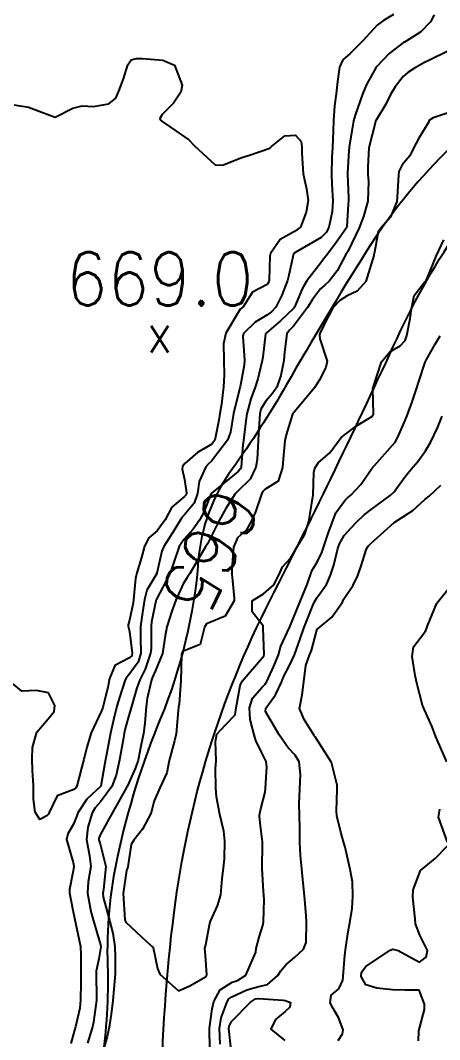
# Model space of a CAD drawing. Header units: metres. Extents: x 298520 to 308411, y 7433745 to 7450750.
# Drawn here: x 300555.4 to 300586.7, y 7446153.8 to 7446230 of the extents above; entities that cross this region are included whole.
import ezdxf
from ezdxf.enums import TextEntityAlignment as Align

# ---------------------------------------------------------------- set-up
doc = ezdxf.new("R2010")
doc.units = ezdxf.units.M
doc.header["$LTSCALE"] = 10
for name, color, linetype in [('Cotas', 45, 'Continuous'), ('Curvas de Nivel 1m', 11, 'Continuous'), ('Curvas de Nivel 5m', 15, 'Continuous'), ('Hidrografia', 140, 'Continuous'), ('Pontos Cotados', 45, 'Continuous')]:
    doc.layers.add(name, color=color, linetype=linetype)
doc.styles.add('Style-STANDARD', font='STANDARD.shx')

# ---------------------------------------------------------------- blocks, each defined once
blk = doc.blocks.new('ELVTXT_20')
at = {"layer": 'Pontos Cotados', "linetype": 'Continuous', "style": 'Style-STANDARD'}
for s, height, p in [('669.0', 4, (0, 4)), ('x', 3, (0, 0))]:
    blk.add_text(s, height=height, dxfattribs=at).set_placement(p, align=Align.MIDDLE_CENTER)

msp = doc.modelspace()

# ---------------------------------------------------------------- linework, layer by layer
at = {"layer": 'Curvas de Nivel 1m', "flags": 128}
for points, elevation in [([(300583.304, 7446230.448), (300582.537, 7446229.987), (300582.065, 7446229.643), (300580.999, 7446228.476), (300580.043, 7446227.527), (300579.493, 7446227.041), (300579.255, 7446226.498), (300579.091, 7446225.425), (300578.997, 7446224.5), (300578.885, 7446223.611), (300578.801, 7446222.502), (300578.773, 7446221.704), (300578.721, 7446220.502), (300578.691, 7446219.764), (300578.653, 7446218.503), (300578.677, 7446217.751), (300578.743, 7446216.502), (300578.708, 7446215.695), (300578.458, 7446214.504), (300578.258, 7446214.127), (300577.875, 7446213.767), (300575.976, 7446212.65), (300575.863, 7446212.593), (300575.832, 7446212.572), (300575.812, 7446212.541), (300575.459, 7446210.932), (300575.355, 7446210.545), (300574.936, 7446209.439), (300574.48, 7446208.553), (300574.174, 7446208.192), (300573.807, 7446207.943), (300572.933, 7446207.437), (300572.073, 7446206.577), (300572.013, 7446206.355), (300572.143, 7446204.576), (300572.115, 7446204.221), (300571.815, 7446202.579), (300571.801, 7446202.521), (300571.74, 7446202.313), (300571.332, 7446200.586), (300571.097, 7446199.195), (300570.869, 7446198.592), (300569.677, 7446197.03), (300569.46, 7446196.827), (300569.24, 7446196.614), (300568.763, 7446195.518), (300568.632, 7446194.62), (300568.386, 7446193.879), (300567.628, 7446192.986), (300567.456, 7446192.802), (300567.351, 7446192.634), (300566.926, 7446191.951), (300566.105, 7446190.652), (300565.961, 7446190.291), (300565.588, 7446188.66), (300565.573, 7446188.628), (300564.838, 7446187.389), (300564.651, 7446186.669), (300564.5, 7446185.714), (300564.352, 7446184.672), (300564.35, 7446183.842), (300564.378, 7446182.671), (300564.183, 7446181.986), (300563.487, 7446181.04), (300563.309, 7446180.857), (300563.215, 7446180.683), (300562.788, 7446179.362), (300562.599, 7446178.689), (300562.365, 7446177.77), (300562.105, 7446176.693), (300561.806, 7446175.093), (300561.735, 7446174.705), (300561.684, 7446174.431), (300561.389, 7446172.71), (300560.337, 7446171.757), (300559.68, 7446170.727), (300559.592, 7446170.496), (300559.354, 7446169.869), (300558.933, 7446169.148), (300558.823, 7446168.735), (300559.317, 7446167.008), (300559.38, 7446166.729), (300559.379, 7446166.663), (300559.308, 7446166.263), (300559.051, 7446164.977), (300559.057, 7446164.732), (300559.275, 7446163.565), (300559.439, 7446162.728), (300559.497, 7446162.491), (300559.87, 7446160.724), (300559.895, 7446160.065), (300559.886, 7446158.723), (300559.899, 7446158.036), (300559.879, 7446156.723), (300559.809, 7446156.102), (300559.504, 7446154.727), (300559.434, 7446154.462), (300559.154, 7446153.48)], 667), ([(300586.335, 7446230.416), (300586.068, 7446229.9), (300585.347, 7446229.14), (300584.23, 7446228.438), (300584.113, 7446228.379), (300584.052, 7446228.344), (300582.961, 7446227.534), (300582.034, 7446226.553), (300581.964, 7446226.461), (300581.272, 7446225.213), (300580.979, 7446224.475), (300580.414, 7446222.91), (300580.291, 7446222.485), (300579.978, 7446220.505), (300579.976, 7446220.49), (300579.959, 7446220.254), (300579.855, 7446218.57), (300579.852, 7446218.491), (300579.915, 7446216.73), (300579.93, 7446216.506), (300579.926, 7446216.49), (300579.909, 7446216.254), (300579.803, 7446214.572), (300579.774, 7446214.491), (300578.999, 7446213.372), (300578.343, 7446212.505), (300578.137, 7446212.231), (300577.856, 7446211.868), (300576.819, 7446210.525), (300576.454, 7446209.91), (300575.876, 7446208.539), (300575.812, 7446208.443), (300574.831, 7446207.521), (300573.794, 7446206.637), (300573.753, 7446206.601), (300573.722, 7446206.561), (300573.518, 7446204.811), (300573.477, 7446204.563), (300573.138, 7446203.177), (300572.945, 7446202.568), (300572.621, 7446201.685), (300572.317, 7446200.574), (300572.237, 7446200.053), (300572.061, 7446198.576), (300572.026, 7446198.24), (300571.891, 7446196.578), (300571.828, 7446196.422), (300571.67, 7446196.261), (300569.653, 7446194.61), (300569.072, 7446193.175), (300568.78, 7446192.618), (300568.31, 7446191.929), (300567.608, 7446191.171), (300567.259, 7446190.635), (300566.839, 7446189.386), (300566.57, 7446188.645), (300565.553, 7446186.707), (300565.538, 7446186.675), (300565.19, 7446185.01), (300565.15, 7446184.664), (300565.151, 7446183.021), (300565.116, 7446182.664), (300564.7, 7446181.458), (300564.318, 7446180.672), (300564.082, 7446180.066), (300563.677, 7446178.678), (300563.628, 7446178.501), (300563.444, 7446177.826), (300563.198, 7446176.92), (300563.142, 7446176.683), (300563.077, 7446176.333), (300562.78, 7446174.689), (300562.541, 7446173.548), (300562.213, 7446172.698), (300561.371, 7446171.537), (300560.977, 7446171.103), (300560.755, 7446170.716), (300560.413, 7446169.659), (300560.312, 7446168.72), (300560.544, 7446167.498), (300560.642, 7446166.717), (300560.452, 7446165.568), (300560.406, 7446164.719), (300560.648, 7446163.341), (300560.811, 7446162.715), (300561.249, 7446161.275), (300561.379, 7446160.843), (300561.389, 7446160.708), (300561.234, 7446159.801), (300561.052, 7446158.885), (300561.037, 7446158.712), (300561.063, 7446156.843), (300561.056, 7446156.711), (300560.835, 7446155.054), (300560.757, 7446154.714), (300560.39, 7446153.482)], 666), ([(300554.9, 7446223.694), (300555.99, 7446223.506), (300557.983, 7446222.75), (300559.299, 7446223.427), (300559.992, 7446223.618), (300560.839, 7446223.565), (300561.993, 7446223.75), (300562.511, 7446224.181), (300562.749, 7446224.693), (300563.079, 7446225.627), (300563.404, 7446226.686), (300563.665, 7446227.055), (300564.038, 7446227.157), (300564.521, 7446227.156), (300566.037, 7446227.025), (300566.914, 7446226.641), (300567.489, 7446225.157), (300567.389, 7446224.636), (300566.839, 7446223.797), (300565.986, 7446222.967), (300565.813, 7446222.653), (300565.86, 7446222.53), (300565.981, 7446222.432), (300566.612, 7446222.008), (300567.967, 7446221.068), (300568.407, 7446220.626), (300569.942, 7446219.189), (300570.503, 7446219.163), (300571.95, 7446219.737), (300572.595, 7446219.932), (300573.961, 7446220.42), (300574.054, 7446220.467), (300574.159, 7446220.558), (300575.166, 7446221.353), (300575.972, 7446221.403), (300576.378, 7446220.945), (300576.435, 7446220.533), (300576.424, 7446220.065), (300576.541, 7446218.531), (300576.791, 7446217.396), (300576.896, 7446216.525), (300576.764, 7446215.663), (300576.342, 7446214.533), (300575.88, 7446214.204), (300574.81, 7446213.614), (300574.085, 7446212.558), (300574.049, 7446212.37), (300573.996, 7446210.558), (300573.968, 7446210.432), (300573.838, 7446210.252), (300572.734, 7446209.666), (300572.035, 7446208.578), (300571.914, 7446208.477), (300571.811, 7446208.39), (300570.758, 7446206.596), (300570.575, 7446205.805), (300570.602, 7446204.597), (300570.614, 7446203.459), (300570.563, 7446202.598), (300570.412, 7446201.282), (300570.296, 7446200.601), (300570.211, 7446200.107), (300569.923, 7446198.607), (300569.69, 7446198.298), (300568.626, 7446197.678), (300567.675, 7446196.865), (300567.505, 7446196.633), (300567.478, 7446196.44), (300567.663, 7446195.656), (300567.799, 7446194.629), (300567.77, 7446194.51), (300567.649, 7446194.394), (300566.7, 7446193.581), (300566.204, 7446192.651), (300565.615, 7446191.821), (300564.987, 7446191.288), (300564.664, 7446190.669), (300564.446, 7446189.815), (300564.077, 7446188.675), (300563.982, 7446188.263), (300563.827, 7446186.677), (300563.801, 7446186.427), (300563.537, 7446185.132), (300563.432, 7446184.783), (300563.435, 7446184.681), (300563.527, 7446184.298), (300563.741, 7446182.678), (300563.701, 7446182.478), (300563.499, 7446182.29), (300562.439, 7446181.745), (300562.028, 7446180.695), (300561.939, 7446180.232), (300561.565, 7446178.699), (300561.542, 7446178.609), (300561.449, 7446178.357), (300560.664, 7446176.712), (300560.342, 7446175.636), (300560.12, 7446174.723), (300559.975, 7446174.153), (300559.607, 7446172.728), (300559.525, 7446172.585), (300559.38, 7446172.471), (300558.131, 7446171.987), (300557.532, 7446170.748), (300557.479, 7446170.632), (300557.36, 7446170.505), (300556.833, 7446170.233), (300556.468, 7446170.763), (300556.362, 7446171.754), (300556.342, 7446172.766), (300556.288, 7446173.878), (300556.248, 7446174.767), (300556.276, 7446175.622), (300556.597, 7446176.763), (300557.443, 7446177.761), (300557.889, 7446178.305), (300557.95, 7446178.745), (300557.467, 7446179.701), (300556.586, 7446179.875), (300555.473, 7446179.835), (300554.32, 7446180.792)], 668), ([(300587.992, 7446223.28), (300586.272, 7446222.702), (300585.984, 7446222.524), (300585.942, 7446222.462), (300585.925, 7446222.421), (300585.194, 7446221.198), (300584.8, 7446220.432), (300584.51, 7446219.879), (300583.944, 7446219.206), (300583.688, 7446218.691), (300583.658, 7446218.443), (300583.575, 7446216.785), (300583.54, 7446216.444), (300583.075, 7446215.268), (300582.343, 7446214.455), (300582.147, 7446214.191), (300581.865, 7446212.655), (300581.827, 7446212.461), (300581.821, 7446212.419), (300581.231, 7446210.469), (300580.572, 7446209.739), (300579.826, 7446209.385), (300579.279, 7446209.038), (300578.754, 7446208.501), (300578.434, 7446207.877), (300577.794, 7446206.652), (300577.758, 7446206.511), (300577.788, 7446206.179), (300578.341, 7446204.504), (300578.229, 7446204.034), (300577.749, 7446203.115), (300577.375, 7446202.516), (300575.723, 7446200.54), (300575.25, 7446198.994), (300575.171, 7446198.545), (300575.035, 7446197.191), (300574.997, 7446196.547), (300574.671, 7446195.542), (300573.656, 7446194.916), (300573.489, 7446194.727), (300573.411, 7446194.562), (300572.96, 7446193.24), (300572.672, 7446192.57), (300572.286, 7446191.903), (300571.61, 7446191.281), (300571.32, 7446190.584), (300571.2, 7446188.972), (300571.205, 7446188.594), (300571.378, 7446186.769), (300571.379, 7446186.592), (300570.706, 7446185.434), (300569.537, 7446184.97), (300569.294, 7446184.853), (300569.138, 7446184.614), (300568.814, 7446183.316), (300567.505, 7446182.782), (300567.466, 7446182.668), (300567.456, 7446182.631), (300567.436, 7446182.565), (300567.377, 7446180.632), (300567.247, 7446178.842), (300567.215, 7446178.634), (300567.184, 7446178.368), (300567.039, 7446176.636), (300566.901, 7446176.111), (300566.516, 7446174.643), (300566.326, 7446173.719), (300565.836, 7446172.653), (300565.372, 7446171.618), (300565.179, 7446170.848), (300565.122, 7446170.662), (300564.513, 7446169.507), (300563.852, 7446168.675), (300563.672, 7446168.342), (300563.401, 7446166.679), (300563.376, 7446166.615), (300563.31, 7446166.42), (300563.068, 7446164.683), (300563.2, 7446162.745), (300563.214, 7446162.681), (300563.225, 7446162.643), (300563.262, 7446162.546), (300564.807, 7446161.104), (300565.244, 7446160.724), (300565.283, 7446160.699), (300565.31, 7446160.659), (300565.639, 7446159.066), (300565.809, 7446158.651), (300567.205, 7446157.41), (300568.061, 7446157.771), (300569.221, 7446158.464), (300569.288, 7446158.543), (300569.319, 7446158.609), (300569.237, 7446160.05), (300569.181, 7446160.611), (300569.19, 7446160.664), (300569.245, 7446160.854), (300569.525, 7446162.342), (300569.605, 7446162.607), (300570.12, 7446163.762), (300570.361, 7446164.599), (300570.482, 7446165.776), (300570.572, 7446166.597), (300570.644, 7446167.276), (300570.674, 7446168.597), (300570.587, 7446169.361), (300570.301, 7446170.601), (300570.056, 7446171.923), (300569.993, 7446172.604), (300569.974, 7446174.035), (300570.011, 7446174.604), (300569.977, 7446176.055), (300570.068, 7446176.604), (300570.73, 7446177.307), (300571.448, 7446178.057), (300571.522, 7446178.589), (300571.81, 7446180.253), (300571.968, 7446180.583), (300573.501, 7446182.34), (300573.587, 7446182.474), (300573.606, 7446182.559), (300573.549, 7446184.543), (300573.547, 7446184.56), (300573.534, 7446184.698), (300572.718, 7446185.746), (300572.712, 7446186.573), (300573.558, 7446187.115), (300574.347, 7446187.771), (300574.727, 7446188.548), (300574.997, 7446189.131), (300575.591, 7446189.777), (300575.875, 7446190.259), (300576.032, 7446190.534), (300576.651, 7446191.562), (300576.946, 7446192.52), (300577.045, 7446193.106), (300577.271, 7446194.516), (300577.324, 7446196.17), (300577.395, 7446196.514), (300577.677, 7446196.919), (300578.531, 7446197.655), (300579.147, 7446198.495), (300579.383, 7446198.808), (300579.701, 7446199.047), (300580.517, 7446199.676), (300581.722, 7446200.394), (300581.757, 7446200.435), (300581.775, 7446200.469), (300581.786, 7446200.532), (300581.743, 7446202.47), (300582.387, 7446204.454), (300583.024, 7446205.198), (300583.781, 7446205.663), (300584.159, 7446206.064), (300584.288, 7446206.435), (300584.53, 7446207.708), (300584.639, 7446208.432), (300584.828, 7446209.43), (300585.614, 7446210.422), (300585.733, 7446210.533), (300585.846, 7446210.766), (300586.509, 7446212.41), (300587.058, 7446213.586)], 664), ([(300570.325, 7446153.428), (300570.281, 7446154.599), (300570.391, 7446155.388), (300570.844, 7446156.593), (300570.98, 7446156.808), (300571.199, 7446156.963), (300572.306, 7446157.474), (300573.21, 7446157.726), (300573.875, 7446157.891), (300574.629, 7446158.546), (300574.854, 7446158.916), (300575.231, 7446159.348), (300575.878, 7446159.892), (300576.551, 7446160.527), (300576.758, 7446161.014), (300576.794, 7446162.525), (300576.763, 7446163.032), (300576.626, 7446164.52), (300576.509, 7446165.726), (300576.432, 7446166.523), (300576.334, 7446167.536), (300576.284, 7446168.526), (300576.275, 7446169.601), (300576.253, 7446170.527), (300576.242, 7446171.397), (300576.275, 7446172.527), (300576.323, 7446173.602), (300576.231, 7446174.528), (300575.928, 7446175.042), (300575.423, 7446175.594), (300574.734, 7446176.547), (300573.717, 7446178.291), (300573.746, 7446178.557), (300574.475, 7446179.543), (300574.938, 7446180.545), (300575.096, 7446180.934), (300575.494, 7446181.692), (300575.89, 7446182.534), (300576.318, 7446183.731), (300576.585, 7446184.524), (300577.258, 7446186.222), (300577.385, 7446186.513), (300577.556, 7446186.801), (300578.275, 7446187.794), (300578.589, 7446188.5), (300578.822, 7446189.26), (300579.134, 7446190.495), (300579.252, 7446190.848), (300579.613, 7446191.458), (300580.099, 7446192.004), (300580.56, 7446192.481), (300581.102, 7446193.002), (300581.632, 7446193.414), (300583.056, 7446194.449), (300583.352, 7446194.74), (300583.654, 7446195.164), (300584.185, 7446195.915), (300584.614, 7446196.431), (300585.102, 7446197.003), (300585.687, 7446197.789), (300586.069, 7446198.414), (300586.584, 7446199.533), (300586.924, 7446200.402)], 666), ([(300579.161, 7446153.697), (300579.47, 7446154.186), (300579.533, 7446154.486), (300579.182, 7446155.424), (300578.773, 7446156.08), (300578.562, 7446156.499), (300578.617, 7446157.084), (300579.209, 7446157.55), (300579.504, 7446158.201), (300579.519, 7446158.487), (300579.646, 7446160.079), (300579.713, 7446160.485), (300579.898, 7446161.842), (300580.024, 7446162.482), (300580.188, 7446163.572), (300580.25, 7446164.48), (300580.223, 7446165.562), (300580.059, 7446166.483), (300579.671, 7446168.145), (300579.575, 7446168.488), (300579.345, 7446169.266), (300579.054, 7446170.493), (300579.02, 7446170.84), (300579.078, 7446172.493), (300579.079, 7446172.801), (300578.657, 7446174.498), (300577.432, 7446176.418), (300577.386, 7446176.464), (300577.354, 7446176.511), (300576.62, 7446177.698), (300576.249, 7446178.528), (300576.455, 7446179.539), (300576.578, 7446180.524), (300576.728, 7446181.754), (300577.018, 7446182.517), (300577.148, 7446182.876), (300577.53, 7446184.296), (300577.59, 7446184.451), (300577.665, 7446184.509), (300578.686, 7446185.354), (300579.47, 7446186.491), (300579.496, 7446186.548), (300579.555, 7446186.69), (300580.287, 7446187.762), (300580.622, 7446188.48), (300580.87, 7446189.191), (300581.268, 7446190.473), (300581.402, 7446190.675), (300581.607, 7446190.871), (300583.348, 7446192.444), (300583.625, 7446192.626), (300584.731, 7446193.33), (300585.64, 7446194.155), (300585.951, 7446194.415), (300586.824, 7446195.233)], 667), ([(300587.288, 7446174.528), (300586.464, 7446176.41), (300586.186, 7446177.154), (300585.614, 7446178.418), (300585.458, 7446178.779), (300585.033, 7446180.425), (300584.924, 7446180.99), (300584.69, 7446182.428), (300584.793, 7446183.148), (300585.528, 7446184.123), (300585.67, 7446184.279), (300585.747, 7446184.417), (300585.838, 7446184.718), (300586.532, 7446186.405), (300587.566, 7446187.685)], 668), ([(300587.335, 7446168.529), (300586.649, 7446170.407), (300586.771, 7446171.004)], 668), ([(300585.162, 7446153.67), (300585.192, 7446154.401), (300585.196, 7446154.42), (300585.602, 7446156.003), (300585.623, 7446156.416), (300585.208, 7446157.454), (300584.175, 7446157.463), (300583.209, 7446157.493), (300582.054, 7446157.614), (300581.214, 7446157.858), (300580.881, 7446158.473), (300580.894, 7446158.806), (300581.231, 7446159.235), (300583.04, 7446160.443), (300583.244, 7446160.526), (300583.651, 7446160.436), (300585.234, 7446159.553), (300585.728, 7446159.926), (300585.828, 7446160.414), (300585.254, 7446161.573), (300584.948, 7446162.423), (300584.905, 7446162.787), (300584.747, 7446164.425), (300584.765, 7446164.959), (300585.313, 7446166.42), (300586.42, 7446167.311), (300587.331, 7446168.257)], 668), ([(300571.149, 7446152.993), (300570.972, 7446154.592), (300570.995, 7446154.771), (300571.178, 7446155.115), (300572.594, 7446156.569), (300572.959, 7446156.801), (300573.197, 7446156.844), (300575.03, 7446156.707), (300575.195, 7446156.692), (300575.595, 7446156.536), (300575.544, 7446156.181), (300575.186, 7446155.86), (300574.453, 7446155.274), (300574.117, 7446154.551), (300575.16, 7446153.685)], 667)]:
    msp.add_lwpolyline(points, dxfattribs=dict(at, elevation=elevation))
at = {"layer": 'Curvas de Nivel 5m', "elevation": 665, "flags": 128}
for points in [[(300587.314, 7446227.669), (300586.039, 7446227.059), (300585.616, 7446226.846), (300584.865, 7446226.432), (300584.366, 7446226.099), (300584.023, 7446225.792), (300583.417, 7446225.041), (300583.078, 7446224.449), (300582.721, 7446223.728), (300581.984, 7446222.524), (300581.953, 7446222.46), (300581.94, 7446222.418), (300581.438, 7446220.468), (300581.365, 7446219.045), (300581.381, 7446218.468), (300581.41, 7446217.95), (300581.374, 7446216.468), (300581.042, 7446215.326), (300580.719, 7446214.477), (300579.865, 7446212.699), (300579.785, 7446212.569), (300579.734, 7446212.491), (300579.085, 7446211.263), (300578.469, 7446210.504), (300578.144, 7446210.202), (300577.834, 7446209.91), (300577.232, 7446209.109), (300576.86, 7446208.524), (300575.799, 7446207.132), (300575.508, 7446206.83), (300575.317, 7446206.545), (300575.146, 7446205.173), (300575.096, 7446204.547), (300574.874, 7446203.427), (300574.554, 7446202.552), (300574.224, 7446202.069), (300573.733, 7446201.521), (300573.373, 7446200.917), (300573.289, 7446200.564), (300573.193, 7446199.072), (300573.163, 7446198.565), (300573.085, 7446197.16), (300572.996, 7446196.567), (300572.562, 7446195.673), (300571.655, 7446194.789), (300571.45, 7446194.583), (300570.751, 7446193.479), (300570.247, 7446192.601), (300569.61, 7446191.29), (300569.375, 7446190.842), (300569.23, 7446190.614), (300568.619, 7446189.588), (300568.059, 7446188.625), (300567.863, 7446188.334), (300567.565, 7446187.854), (300567.012, 7446186.638), (300566.702, 7446185.8), (300566.332, 7446184.648), (300566.219, 7446183.953), (300566.001, 7446182.653), (300565.49, 7446181.361), (300565.268, 7446180.879), (300565.193, 7446180.663), (300564.862, 7446179.266), (300564.774, 7446178.667), (300564.68, 7446177.428), (300564.577, 7446176.669), (300564.397, 7446175.697), (300564.184, 7446174.672), (300563.995, 7446174.083), (300563.384, 7446172.754), (300563.366, 7446172.697), (300563.356, 7446172.68), (300563.313, 7446172.612), (300562.236, 7446170.697), (300561.347, 7446169.086), (300561.243, 7446168.812), (300561.238, 7446168.711), (300561.338, 7446168.393), (300561.758, 7446166.703), (300561.585, 7446164.995), (300561.537, 7446164.706), (300561.573, 7446164.421), (300562.031, 7446162.698), (300562.29, 7446161.731), (300562.445, 7446160.692), (300562.476, 7446159.932), (300562.477, 7446158.691), (300562.37, 7446157.528), (300562.28, 7446156.694), (300562.158, 7446155.671), (300562.005, 7446154.698), (300561.866, 7446153.996), (300561.496, 7446152.705)], [(300569.569, 7446152.606), (300569.525, 7446154.249), (300569.533, 7446154.606), (300569.724, 7446156.068), (300569.845, 7446156.603), (300570.31, 7446157.495), (300571.215, 7446158.044), (300571.615, 7446158.186), (300572.246, 7446158.575), (300572.979, 7446160.303), (300573.025, 7446160.563), (300573.252, 7446161.43), (300573.513, 7446162.305), (300573.554, 7446162.557), (300573.612, 7446164.233), (300573.598, 7446164.557), (300573.568, 7446164.83), (300573.471, 7446166.558), (300573.495, 7446168.394), (300573.489, 7446168.558), (300573.351, 7446169.748), (300573.261, 7446170.46), (300573.26, 7446170.562), (300573.368, 7446171.021), (300573.681, 7446172.256), (300573.725, 7446172.557), (300573.825, 7446174.138), (300573.761, 7446174.557), (300573.42, 7446175.265), (300573.002, 7446176.139), (300572.857, 7446176.569), (300572.563, 7446177.692), (300572.524, 7446178.574), (300572.744, 7446179.291), (300573.476, 7446180.114), (300573.692, 7446180.346), (300573.808, 7446180.557), (300574.347, 7446181.698), (300574.679, 7446182.548), (300574.87, 7446183.189), (300575.482, 7446184.541), (300575.5, 7446184.573), (300575.534, 7446184.642), (300576.317, 7446186.529), (300576.837, 7446187.793), (300577.074, 7446188.517), (300577.217, 7446188.877), (300577.588, 7446189.483), (300577.921, 7446190.184), (300578.027, 7446190.506), (300578.43, 7446191.687), (300578.717, 7446192.499), (300578.971, 7446193.158), (300579.639, 7446194.081), (300579.851, 7446194.277), (300580.092, 7446194.486), (300580.845, 7446195.288), (300581.673, 7446196.47), (300583.413, 7446198.444), (300583.526, 7446198.612), (300583.701, 7446198.996), (300584.144, 7446200.008), (300584.312, 7446200.434), (300584.692, 7446201.472), (300585.009, 7446202.427), (300585.187, 7446202.987), (300585.668, 7446204.421), (300585.695, 7446204.489), (300585.766, 7446204.626), (300586.407, 7446205.788), (300586.777, 7446206.405)]]:
    msp.add_lwpolyline(points, dxfattribs=at)
at = {"layer": 'Hidrografia'}
for points in [[(300622.736, 7446297.6, 0.016296), (300614.1, 7446268.673, -0.033443), (300607.799, 7446249.823), (300605.344, 7446246.385, 0.021771), (300593.85, 7446228.713, -0.06375), (300587.154, 7446220.092, 0.056813), (300581.278, 7446212.741, 0.010503), (300575.267, 7446202.707, -0.027385), (300571.209, 7446196.425, 0.138369), (300568.688, 7446189.588, -0.078716), (300565.861, 7446177.8, 0.045176), (300562.639, 7446167.465, 0.060523), (300561.894, 7446159.299, -0.044741), (300561.463, 7446152.071, 0.158422), (300563.146, 7446141.985, -0.084973), (300567.273, 7446129.098, 0.111924), (300572.357, 7446115.728, -0.210487), (300575.773, 7446095.987, -0.028306), (300572.698, 7446086.05, 0.05165)], [(300471.199, 7445999.143, 0.010863), (300483.333, 7446003.295, 0.015377), (300500.638, 7446010.251, 0.13503), (300522.274, 7446027.797, -0.004783), (300532.374, 7446041.634, -0.152173), (300547.771, 7446052.829, 0.096533), (300561.82, 7446060.856, 0.07317), (300573.798, 7446074.703, 0.051588), (300579.374, 7446085.846, 0.14436), (300580.643, 7446102.923, -0.030162), (300579.406, 7446110.981, 0.128531), (300574.223, 7446125.284, -0.14152), (300569.235, 7446140.232, 0.161034), (300566.767, 7446146.784, -0.174875), (300565.91, 7446149.258, -0.027923), (300566.874, 7446163.267, -0.087259), (300574.066, 7446186.628, 0.010625), (300583.562, 7446206.213, -0.089466), (300594.728, 7446222.234, 0.109856), (300602.306, 7446234.101, -0.111302), (300607.267, 7446241.821, 0.077476), (300613.079, 7446249.656, -0.000251), (300616.668, 7446258.677, 0.033235), (300625.226, 7446284.832, -0.02121)]]:
    msp.add_lwpolyline(points, format="xyb", dxfattribs=at)

# ---------------------------------------------------------------- block references
at = {"layer": 'Pontos Cotados', "linetype": 'Continuous'}
msp.add_blockref('ELVTXT_20', (300565.793, 7446206.66, 669), dxfattribs=at)

# ---------------------------------------------------------------- texts
at = {"layer": 'Cotas', "style": 'Style-STANDARD'}
msp.add_text('665', height=4, rotation=243.66555, dxfattribs=at).set_placement((300569.603, 7446190.343, 665), align=Align.MIDDLE_CENTER)

doc.saveas('drawing.dxf')
